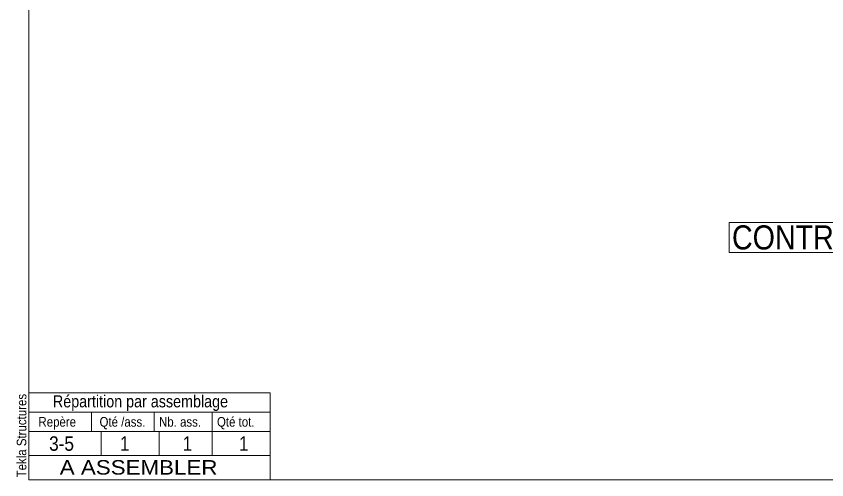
# Model space of a CAD drawing. Header units: millimetres. Extents: x 2 to 410, y 5 to 282.
# Drawn here: x 2.4 to 170.4, y 5 to 101 of the extents above; entities that cross this region are included whole.
import ezdxf

# ---------------------------------------------------------------- set-up
doc = ezdxf.new("R2010")
doc.units = ezdxf.units.MM
for name, color, linetype, lineweight in [('Autre type objet', 1, 'Continuous', 0), ('Feuille dessin', 5, 'Continuous', 0), ('Texte', 3, 'Continuous', 0)]:
    doc.layers.add(name, color=color, linetype=linetype, lineweight=lineweight)
doc.styles.add('ARIAL', font='ARIAL.TTF')

# ---------------------------------------------------------------- blocks, each defined once
blk = doc.blocks.new('*A38')
at = {"layer": 'Texte', "linetype": 'Continuous', "lineweight": 0}
for p, q in [((150.15486, 58.308028), (289.540895, 58.308028)), ((150.15486, 52.108028), (150.15486, 58.308028)), ((289.540895, 52.108028), (289.540895, 58.308028)), ((150.15486, 52.108028), (289.540895, 52.108028))]:
    blk.add_line(p, q, dxfattribs=at)
at = {"layer": 'Texte', "style": 'ARIAL', "width": 0.85}
blk.add_text('CONTRE FLECHE DE FABRICATION : 15mm', height=5, dxfattribs=at).set_placement((150.75486, 52.708028))
blk = doc.blocks.new('*A39')
at = {"layer": 'Feuille dessin', "linetype": 'Continuous', "lineweight": 0}
for p, q in [((5, 282), (5, 5)), ((5, 5), (405, 5))]:
    blk.add_line(p, q, dxfattribs=at)
at = {"layer": 'Feuille dessin', "style": 'ARIAL', "width": 0.85}
blk.add_text('Tekla Structures', height=2, rotation=90, dxfattribs=at).set_placement((4.5, 5.5))
blk = doc.blocks.new('*A40')
at = {"layer": 'Autre type objet', "linetype": 'Continuous', "lineweight": 0}
for p, q in [((5, 23), (55, 23)), ((5, 23), (5, 15)), ((55, 23), (55, 15)), ((5, 19), (55, 19)), ((18, 19), (18, 15)), ((31, 19), (31, 15)), ((43, 19), (43, 15)), ((5, 15), (55, 15)), ((5, 15), (5, 10)), ((20, 15), (20, 10)), ((32, 15), (32, 10)), ((43, 15), (43, 10)), ((55, 15), (55, 10)), ((5, 10), (55, 10))]:
    blk.add_line(p, q, dxfattribs=at)
at = {"layer": 'Autre type objet', "style": 'ARIAL', "width": 0.85}
for s, height, p in [('Répartition par assemblage', 2.5, (10, 20)), ('Repère', 2, (7, 16)), ('Qté /ass.', 2, (19.663086, 16)), ('Nb. ass.', 2, (32, 16)), ('Qté tot.', 2, (44, 16)), ('3-5', 3, (9.215576, 11)), ('1', 3, (23.885986, 11)), ('1', 3, (36.889404, 11)), ('1', 3, (48.551514, 11))]:
    blk.add_text(s, height=height, dxfattribs=at).set_placement(p)
blk = doc.blocks.new('*A44')
at = {"layer": 'Autre type objet', "linetype": 'Continuous', "lineweight": 0}
for p, q in [((5, 10), (55, 10)), ((5, 10), (5, 5)), ((55, 10), (55, 5)), ((5, 5), (55, 5))]:
    blk.add_line(p, q, dxfattribs=at)
at = {"layer": 'Autre type objet', "style": 'ARIAL', "width": 1.105}
blk.add_text('A ASSEMBLER', height=3, dxfattribs=at).set_placement((11.423651, 6.073465))

msp = doc.modelspace()

# ---------------------------------------------------------------- block references
at = {"lineweight": 0}
for name in ['*A39', '*A38', '*A40', '*A44']:
    msp.add_blockref(name, (0, 0), dxfattribs=at)

doc.saveas('drawing.dxf')
